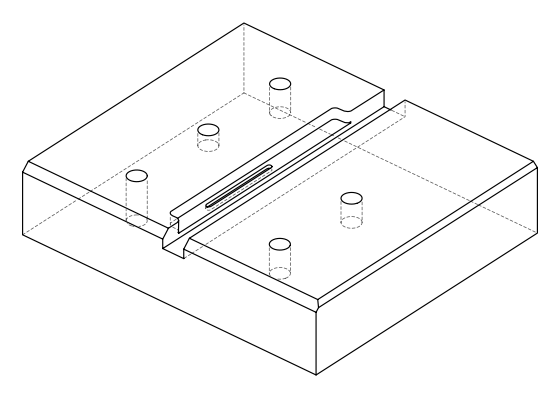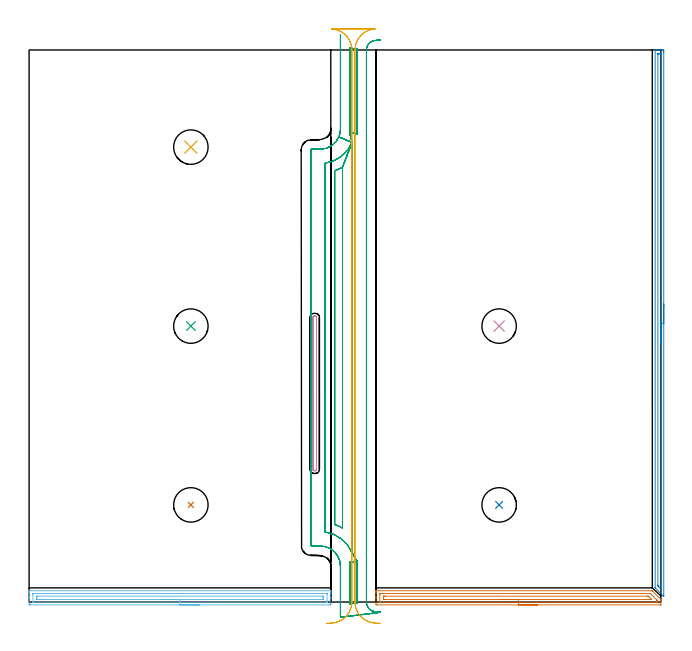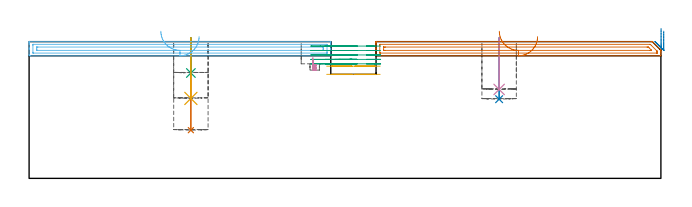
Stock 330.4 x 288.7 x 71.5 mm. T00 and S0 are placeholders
(PLAN: 11 operations, 4 tool changes, 35 min)
(1 INDEXABLE_INSERT_DRILL_BLIND_HOLE_FROM_SOLID | STEP1POCKET | NXT0302_007 | 0.19 min | 11713 mm3)
(2 INDEXABLE_INSERT_DRILL_BLIND_HOLE_FROM_SOLID_1 | STEP1POCKET_1 | NXT0302_007 | 0.13 min | 7596 mm3)
(3 INDEXABLE_INSERT_DRILL_BLIND_HOLE_FROM_SOLID_2 | STEP1POCKET_2 | NXT0302_007 | 0.08 min | 4113 mm3)
(4 INDEXABLE_INSERT_DRILL_BLIND_HOLE_FROM_SOLID_3 | STEP1POCKET_3 | NXT0302_007 | 0.11 min | 6301 mm3)
(5 INDEXABLE_INSERT_DRILL_BLIND_HOLE_FROM_SOLID_4 | STEP1POCKET_4 | NXT0302_007 | 0.13 min | 7494 mm3)
(6 AREA_MILL | FG_CHAMFER_SURFACE | UGT0205_001 | 3.99 min | 4449 mm3)
(7 AREA_MILL_1 | FG_CHAMFER_SURFACE_1 | UGT0205_001 | 3.74 min | 4209 mm3)
(8 AREA_MILL_2 | FG_CHAMFER_SURFACE_2 | UGT0205_001 | 4.71 min | 2866 mm3)
(9 MILL_OPEN_POCKET | POCKET_OPEN | NXT0201_013 | Follow Part, ap 2.5, ae 75% | 17.28 min | 117906 mm3)
(10 MILL_RECTANGULAR_POCKET | POCKET_RECTANGULAR_STRAIGHT | UGT0201_118 | Follow Part, ap 0.75, ae 75% | 1.95 min | 1348 mm3)
(11 MILL_RECTANGULAR_SLOT | SLOT_RECTANGULAR | UGT0201_105 | Follow Part, ap 5.5, ae 75% | 2.72 min | 37493 mm3)
(TOOL NXT0302_007 | Index. Insert Drill 18mm [880-D1800L25-05] | D18 PA176 FL90 Z2)
(TOOL UGT0205_001 | Chamfer Mill 20 x 3 x 45 deg. | D20 FL50 Z2)
(TOOL NXT0201_013 | ENDMILL 10mm | D10 FL30 Z4)
(TOOL UGT0201_118 | Carbide End Mill 3.0 | D3 FL10 Z4)
(TOOL UGT0201_105 | End Mill 22 mm | D22 FL25 Z2)
(OP 1 INDEXABLE_INSERT_DRILL_BLIND_HOLE_FROM_SOLID)
G17 G21 G94 G90
T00 M6
G54
G17 G0 G90 X84.6 Y50.8 S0 M3
G43 Z81.5 H1
G94 G81 G98 Z25.2 F250. R73.5
G80
M5
M2
(OP 2 INDEXABLE_INSERT_DRILL_BLIND_HOLE_FROM_SOLID_1)
G17 G21 G94 G90
T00 M6
G54
G17 G0 G90 X245.8 Y50.8 S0 M3
G43 Z81.5 H1
G94 G81 G98 Z41.4 F250. R73.5
G80
M5
M2
(OP 3 INDEXABLE_INSERT_DRILL_BLIND_HOLE_FROM_SOLID_2)
G17 G21 G94 G90
T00 M6
G54
G17 G0 G90 X84.6 Y144.3 S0 M3
G43 Z81.5 H1
G94 G81 G98 Z55.1 F250. R73.5
G80
M5
M2
(OP 4 INDEXABLE_INSERT_DRILL_BLIND_HOLE_FROM_SOLID_3)
G17 G21 G94 G90
T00 M6
G54
G17 G0 G90 X245.8 Y144.3 S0 M3
G43 Z81.5 H1
G94 G81 G98 Z46.5 F250. R73.5
G80
M5
M2
(OP 5 INDEXABLE_INSERT_DRILL_BLIND_HOLE_FROM_SOLID_4)
G17 G21 G94 G90
T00 M6
G54
G17 G0 G90 X84.6 Y237.9 S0 M3
G43 Z81.5 H1
G94 G81 G98 Z41.8 F250. R73.5
G80
M5
M2
(OP 6 AREA_MILL)
G17 G21 G94 G90
T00 M6
G54
G17 G0 G90 X88.9 Y-1.5 S1061 M3
G43 Z81.5 H0
Z74.1
G94 G1 X88.862 Z73.228 F250.
X88.748 Z72.364
X88.559 Z71.512
X88.297 Z70.68
X87.963 Z69.874
X87.56 Z69.1
X87.091 Z68.364
X86.56 Z67.672
X85.971 Z67.029
X85.328 Z66.44
X84.636 Z65.909
X83.9 Z65.44
X83.126 Z65.037
X82.32 Z64.703
X81.488 Z64.441
X80.636 Z64.252
X79.772 Z64.138
X78.9 Z64.1
X0.72 Y-1.499 Z64.101
X0.572
X0.007 Y-1.491 Z64.105
X0.004 Y-1.487 Z64.11
X0. Y-0.918 Z64.678
Y1.755 Z67.349
Y2.391 Z67.988
Y2.645 Z68.242
Y4.427 Z70.022
Y4.936 Z70.535
Y5.318 Z70.916
Y5.568 Z71.166
X0.008 Y5.863 Z71.455
X0.01 Y5.897 Z71.489
X0.127 Y5.9 Z71.5
X157.673
X157.79 Y5.897 Z71.489
X157.792 Y5.863 Z71.455
X157.8 Y5.567 Z71.166
Y4.937 Z70.535
Y4.427 Z70.022
Y2.391 Z67.988
Y1.755 Z67.349
X157.799 Y-0.918 Z64.678
X157.796 Y-1.487 Z64.11
X157.793 Y-1.491 Z64.105
X157.228 Y-1.5 Z64.1
X78.9
Y-0.086 Z65.514
X2.352 Y-0.085 Z65.515
X2.294 Y-0.084 Z65.516
X2.177 Y-0.079 Z65.521
X2.01 Y-0.071 Z65.529
X2.008 Y-0.027 Z65.573
X2.002 Y0.324 Z65.924
X2. Y3.889 Z69.489
X2.004 Y4.427 Z70.027
X2.007 Y4.47 Z70.07
X2.008 Y4.476 Z70.076
X2.04 Y4.479 Z70.079
X2.118 Y4.483 Z70.083
X2.235 Y4.485 Z70.085
X2.294 Y4.486 Z70.086
X155.447 Y4.485 Z70.085
X155.506 Y4.484 Z70.084
X155.623 Y4.479 Z70.079
X155.79 Y4.471 Z70.071
X155.792 Y4.427 Z70.027
X155.798 Y4.076 Z69.676
X155.8 Y0.511 Z66.111
X155.796 Y-0.027 Z65.573
X155.793 Y-0.07 Z65.53
X155.792 Y-0.076 Z65.524
X155.76 Y-0.079 Z65.521
X155.682 Y-0.083 Z65.517
X155.565 Y-0.085 Z65.515
X155.506 Y-0.086 Z65.514
X78.9
Y1.328 Z66.928
X4.072 Y1.329 Z66.929
X4.035 Y1.33 Z66.93
X4.015 Y1.332 Z66.932
X4.012 Y1.334 Z66.934
X4.009 Y1.357 Z66.957
X4.002 Y1.622 Z67.222
X4. Y1.755 Z67.355
Y1.887 Z67.487
Y2.645 Z68.245
Y2.778 Z68.378
X4.002 Y2.911 Z68.511
X4.006 Y2.999 Z68.599
X4.01 Y3.064 Z68.664
X4.028 Y3.065 Z68.665
X4.133 Y3.068 Z68.668
X4.598 Y3.071 Z68.671
X153.728
X153.765 Y3.07 Z68.67
X153.785 Y3.068 Z68.668
X153.788 Y3.066 Z68.666
X153.791 Y3.043 Z68.643
X153.798 Y2.778 Z68.378
X153.8 Y2.645 Z68.245
Y2.513 Z68.113
Y1.755 Z67.355
Y1.622 Z67.222
X153.798 Y1.489 Z67.089
X153.794 Y1.401 Z67.001
X153.79 Y1.336 Z66.936
X153.772 Y1.334 Z66.934
X153.667 Y1.332 Z66.932
X153.202 Y1.329 Z66.929
X78.9 Y1.328 Z66.928
X78.028 Z66.967
X77.163 Z67.08
X76.312 Z67.269
X75.48 Z67.532
X74.674 Z67.865
X73.9 Z68.268
X73.164 Z68.737
X72.472 Z69.268
X71.829 Z69.857
X71.24 Z70.501
X70.708 Z71.193
X70.24 Z71.928
X69.837 Z72.702
X69.503 Z73.508
X69.241 Z74.34
X69.052 Z75.192
X68.938 Z76.057
X68.9 Z76.928
G0 Z81.5
M5
M2
(OP 7 AREA_MILL_1)
G17 G21 G94 G90
T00 M6
G54
G17 G0 G90 X265.9 Y-1.5 S1061 M3
G43 Z81.5 H0
Z74.1
G94 G1 X265.862 Z73.228 F250.
X265.748 Z72.364
X265.559 Z71.512
X265.297 Z70.68
X264.963 Z69.874
X264.56 Z69.1
X264.092 Z68.364
X263.56 Z67.672
X262.971 Z67.029
X262.328 Z66.44
X261.636 Z65.909
X260.9 Z65.44
X260.126 Z65.037
X259.32 Z64.703
X258.488 Z64.441
X257.636 Z64.252
X256.772 Z64.138
X255.9 Z64.1
X181.98
X181.401 Y-1.497 Z64.099
X181.4 Y1.755 Z67.349
Y2.377 Z67.974
Y2.645 Z68.242
Y4.427 Z70.022
Y4.964 Z70.563
Y5.318 Z70.917
Y5.549 Z71.148
X181.407 Y5.861 Z71.453
X181.41 Y5.897 Z71.488
X181.534 Y5.9 Z71.5
X325.367
X325.895 Y5.896 Z71.489
X326.027 Y5.774 Z71.373
X326.037 Y5.763 Z71.363
X330.261 Y1.539 Z67.138
X330.39 Y1.398 Z66.997
X330.4 Y1.331 Z66.93
Y0.779 Z66.379
Y-0.027 Z65.568
X330.398 Y-1.491 Z64.106
X330.266 Y-1.496 Z64.104
X329.975 Y-1.5 Z64.1
X255.9
Y-0.086 Z65.514
X183.761 Y-0.085 Z65.515
X183.702 Y-0.084 Z65.516
X183.585 Y-0.08 Z65.52
X183.41 Y-0.072 Z65.528
X183.408 Y-0.027 Z65.573
X183.402 Y0.332 Z65.932
X183.4 Y3.897 Z69.497
X183.404 Y4.427 Z70.027
X183.407 Y4.471 Z70.071
X183.408 Y4.477 Z70.077
X183.448 Y4.48 Z70.08
X183.526 Y4.483 Z70.083
X183.643 Y4.485 Z70.085
X183.702 Y4.486 Z70.086
X324.535 Y4.485 Z70.085
X324.653 Y4.482 Z70.082
X324.862 Y4.476 Z70.076
X324.915 Y4.427 Z70.027
X325.367 Y3.982 Z69.582
X328.039 Y1.311 Z66.911
X328.259 Y1.086 Z66.686
X328.367 Y0.972 Z66.572
X328.39 Y0.945 Z66.545
X328.394 Y0.915 Z66.515
X328.397 Y0.864 Z66.464
X328.399 Y0.504 Z66.104
X328.396 Y-0.027 Z65.573
X328.393 Y-0.071 Z65.529
X328.392 Y-0.077 Z65.523
X328.352 Y-0.08 Z65.52
X328.274 Y-0.083 Z65.517
X328.157 Y-0.085 Z65.515
X328.098 Y-0.086 Z65.514
X255.9
Y1.328 Z66.928
X186.433 Y1.329 Z66.929
X185.967 Y1.33 Z66.93
X185.542 Y1.333 Z66.933
X185.41 Y1.335 Z66.935
X185.403 Y1.613 Z67.213
X185.401 Y1.755 Z67.355
X185.4 Y2.787 Z68.387
X185.404 Y2.929 Z68.529
X185.41 Y3.023 Z68.623
X185.418 Y3.065 Z68.665
X185.437 Y3.067 Z68.667
X185.542 Y3.069 Z68.669
X186.007 Y3.071 Z68.671
X186.433 Y3.072 Z68.672
X323.161 Y3.071 Z68.671
X323.586 Y3.068 Z68.668
X323.727 Y3.065 Z68.665
X323.832 Y3.057 Z68.657
X323.915 Y2.977 Z68.577
X324.254 Y2.645 Z68.245
X325.367 Y1.532 Z67.132
X325.501 Y1.389 Z66.989
X325.549 Y1.334 Z66.934
X325.527 Y1.333 Z66.933
X325.367 Y1.331 Z66.931
X324.903 Y1.329 Z66.929
X324.477
X255.9 Y1.328 Z66.928
X255.028 Z66.967
X254.164 Z67.08
X253.312 Z67.269
X252.48 Z67.532
X251.674 Z67.865
X250.9 Z68.268
X250.164 Z68.737
X249.472 Z69.268
X248.829 Z69.857
X248.24 Z70.501
X247.708 Z71.193
X247.24 Z71.928
X246.837 Z72.702
X246.503 Z73.508
X246.241 Z74.34
X246.052 Z75.192
X245.938 Z76.057
X245.9 Z76.928
G0 Z81.5
M5
M2
(OP 8 AREA_MILL_2)
G17 G21 G94 G90
T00 M6
G54
G17 G0 G90 X331.9 Y155.8 S1061 M3
G43 Z81.5 H0
Z77.
G94 G1 Y155.762 Z76.128 F250.
Y155.648 Z75.264
Y155.459 Z74.412
Y155.197 Z73.58
Y154.863 Z72.774
Y154.46 Z72.
Y153.992 Z71.264
Y153.46 Z70.572
Y152.871 Z69.929
Y152.228 Z69.34
Y151.536 Z68.809
Y150.8 Z68.34
Y150.026 Z67.937
Y149.22 Z67.603
Y148.388 Z67.341
Y147.536 Z67.152
Y146.672 Z67.038
Y145.8 Z67.
X331.899 Y3.035 Z67.001
X331.895 Y2.917 Z67.003
X331.859 Y2.948 Z67.039
X331.745 Y3.055 Z67.153
X327.565 Y7.234 Z71.334
X327.411 Y7.392 Z71.482
X327.404 Y7.404 Z71.489
X327.4 Y7.515 Z71.5
Y288.545
X327.402 Y288.692 Z71.488
X327.414 Y288.7 Z71.476
X327.735 Z71.164
X328.151 Z70.748
X328.766 Z70.129
X329.957 Z68.939
X330.534 Z68.36
X331.129 Z67.766
X331.417 Y288.697 Z67.478
X331.891 Y288.691 Z67.005
X331.893 Y288.579 Z67.003
X331.898 Y288.099 Z67.002
X331.9 Y287.611 Z67.
Y145.8
X330.486 Z68.414
Y7.07
X330.484 Y6.9 Z68.416
X330.481 Y6.816 Z68.419
X330.48 Y6.788 Z68.42
X330.461 Y6.8 Z68.439
X330.38 Y6.877 Z68.52
X330.181 Y7.07 Z68.719
X329.65 Y7.6 Z69.25
X329.289 Y7.962 Z69.611
X328.921 Y8.338 Z69.979
X328.821 Y8.442 Z70.079
X328.819 Y8.49 Z70.081
X328.816 Y8.595 Z70.084
X328.814 Y8.806 Z70.086
Y8.854
X328.815 Y286.525 Z70.085
X328.816 Y286.631 Z70.084
X328.819 Y286.682 Z70.081
X328.82 Y286.688 Z70.08
X328.836 Y286.692 Z70.064
X328.886 Y286.695 Z70.014
X329.269 Y286.7 Z69.631
X329.65 Z69.25
X330.153 Y286.698 Z68.747
X330.372 Y286.693 Z68.528
X330.47 Y286.69 Z68.43
X330.484 Y286.365 Z68.416
X330.485 Y286.314 Z68.415
X330.486 Y285.471 Z68.414
Y145.8
Y144.928 Z68.452
Y144.064 Z68.566
Y143.212 Z68.755
Y142.38 Z69.017
Y141.574 Z69.351
Y140.8 Z69.754
Y140.064 Z70.223
Y139.372 Z70.754
Y138.729 Z71.343
Y138.14 Z71.986
Y137.608 Z72.679
Y137.14 Z73.414
Y136.737 Z74.188
Y136.403 Z74.994
Y136.141 Z75.826
Y135.952 Z76.678
Y135.838 Z77.543
Y135.8 Z78.414
G0 Z81.5
M5
M2
(OP 9 MILL_OPEN_POCKET)
G17 G21 G94 G90
T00 M6
G54
G17 G0 G90 X162.8 Y296.7 S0 M3
G43 Z81.5 H0
Z69.18
G94 G1 Y293.7 F250.
Y247.3 F500.
G2 X161.983 Y243.24 R10.5
G1 X168.9 Y240.34
X167.655 Y245.183
G3 X167.8 Y247.3 R15.5
G1 Y290.039
G3 X171.434 Y289.525 R5.
X171.4 Y288.7 R10.
G1 Y244.67
G3 X167.655 Y245.183 R5.
G1 X168.9 Y240.34
X163.9 Y227.439
G2 X159.8 Y225.557 R23.
G1 Y40.543
G2 X163.9 Y38.661 R23.
G1 Y227.439
X168.9 Y240.34
G2 X154.8 Y229.474 R18.
G1 Y36.626
G2 X168.9 Y25.76 R18.
G1 X171.4 Y21.43
Y0.
G3 X171.432 Y-0.794 R10.
X167.8 Y-1.295 R5.
G1 Y18.8
G3 X167.655 Y20.917 R15.5
X171.4 Y21.43 R5.
G1 X168.9 Y25.76
Y240.34
X161.983 Y243.24
G2 X152.3 Y236.8 R10.5
G1 X147.8
G3 X147.3 Y236.3 R0.5
G1 Y29.8
G3 X147.8 Y29.3 R0.5
G1 X152.3
G2 X162.8 Y18.8 R10.5
G1 Y-4.799
Y-7.799 F250.
X180.482 Y-5.758
X178.185 Y-3.829
G2 X176.4 Y0. R5. F500.
G1 Y288.7
G2 X180.853 Y293.67 R5.
G1 X183.835 Y293.998 F250.
G0 X162.8 Y296.7 Z66.86
G1 Y293.7
Y247.3 F500.
G2 X161.983 Y243.24 R10.5
G1 X168.9 Y240.34
X167.655 Y245.183
G3 X167.8 Y247.3 R15.5
G1 Y290.039
G3 X171.434 Y289.525 R5.
X171.4 Y288.7 R10.
G1 Y244.67
G3 X167.655 Y245.183 R5.
G1 X168.9 Y240.34
X163.9 Y227.439
G2 X159.8 Y225.557 R23.
G1 Y40.543
G2 X163.9 Y38.661 R23.
G1 Y227.439
X168.9 Y240.34
G2 X154.8 Y229.474 R18.
G1 Y36.626
G2 X168.9 Y25.76 R18.
G1 X171.4 Y21.43
Y0.
G3 X171.434 Y-0.825 R10.
X167.8 Y-1.339 R5.
G1 Y18.8
G3 X167.655 Y20.917 R15.5
X171.4 Y21.43 R5.
G1 X168.9 Y25.76
Y240.34
X161.983 Y243.24
G2 X152.3 Y236.8 R10.5
G1 X147.8
G3 X147.3 Y236.3 R0.5
G1 Y29.8
G3 X147.8 Y29.3 R0.5
G1 X152.3
G2 X162.8 Y18.8 R10.5
G1 Y-5.
Y-8. F250.
X182.128 Y-5.785
X179.383 Y-4.575
G2 X176.4 Y0. R5. F500.
G1 Y288.7
G2 X180.853 Y293.67 R5.
G1 X183.835 Y293.998 F250.
G0 X162.8 Y296.7 Z64.54
G1 Y293.7
Y247.3 F500.
G2 X161.983 Y243.24 R10.5
G1 X168.9 Y240.34
X167.655 Y245.183
G3 X167.8 Y247.3 R15.5
G1 Y290.039
G3 X171.434 Y289.525 R5.
X171.4 Y288.7 R10.
G1 Y244.67
G3 X167.655 Y245.183 R5.
G1 X168.9 Y240.34
X163.9 Y227.439
G2 X159.8 Y225.557 R23.
G1 Y40.543
G2 X163.9 Y38.661 R23.
G1 Y227.439
X168.9 Y240.34
G2 X154.8 Y229.474 R18.
G1 Y36.626
G2 X168.9 Y25.76 R18.
G1 X171.4 Y21.43
Y0.
G3 X171.434 Y-0.825 R10.
X167.8 Y-1.339 R5.
G1 Y18.8
G3 X167.655 Y20.917 R15.5
X171.4 Y21.43 R5.
G1 X168.9 Y25.76
Y240.34
X161.983 Y243.24
G2 X152.3 Y236.8 R10.5
G1 X147.8
G3 X147.3 Y236.3 R0.5
G1 Y29.8
G3 X147.8 Y29.3 R0.5
G1 X152.3
G2 X162.8 Y18.8 R10.5
G1 Y-5.
Y-8. F250.
X183.631 Y-5.387
X180.663 Y-4.945
G2 X176.4 Y0. R5. F500.
G1 Y288.7
G2 X180.853 Y293.67 R5.
G1 X183.835 Y293.998 F250.
G0 X162.8 Y296.7 Z62.22
G1 Y293.7
Y247.3 F500.
G2 X161.983 Y243.24 R10.5
G1 X168.9 Y240.34
X167.655 Y245.183
G3 X167.8 Y247.3 R15.5
G1 Y290.039
G3 X171.434 Y289.525 R5.
X171.4 Y288.7 R10.
G1 Y244.67
G3 X167.655 Y245.183 R5.
G1 X168.9 Y240.34
X163.9 Y227.439
G2 X159.8 Y225.557 R23.
G1 Y40.543
G2 X163.9 Y38.661 R23.
G1 Y227.439
X168.9 Y240.34
G2 X154.8 Y229.474 R18.
G1 Y36.626
G2 X168.9 Y25.76 R18.
G1 X171.4 Y21.43
Y0.
G3 X171.434 Y-0.825 R10.
X167.8 Y-1.339 R5.
G1 Y18.8
G3 X167.655 Y20.917 R15.5
X171.4 Y21.43 R5.
G1 X168.9 Y25.76
Y240.34
X161.983 Y243.24
G2 X152.3 Y236.8 R10.5
G1 X147.8
G3 X147.3 Y236.3 R0.5
G1 Y29.8
G3 X147.8 Y29.3 R0.5
G1 X152.3
G2 X162.8 Y18.8 R10.5
G1 Y-5.
Y-8. F250.
X183.835 Y-5.298
X180.853 Y-4.97
G2 X176.4 Y0. R5. F500.
G1 Y288.7
G2 X180.853 Y293.67 R5.
G1 X183.835 Y293.998 F250.
G0 X162.8 Y296.7 Z59.9
G1 Y293.7
Y247.3 F500.
G2 X161.983 Y243.24 R10.5
G1 X168.9 Y240.34
X167.655 Y245.183
G3 X167.8 Y247.3 R15.5
G1 Y290.039
G3 X171.434 Y289.525 R5.
X171.4 Y288.7 R10.
G1 Y244.67
G3 X167.655 Y245.183 R5.
G1 X168.9 Y240.34
X163.9 Y227.439
G2 X159.8 Y225.557 R23.
G1 Y40.543
G2 X163.9 Y38.661 R23.
G1 Y227.439
X168.9 Y240.34
G2 X154.8 Y229.474 R18.
G1 Y36.626
G2 X168.9 Y25.76 R18.
G1 X171.4 Y21.43
Y0.
G3 X171.434 Y-0.825 R10.
X167.8 Y-1.339 R5.
G1 Y18.8
G3 X167.655 Y20.917 R15.5
X171.4 Y21.43 R5.
G1 X168.9 Y25.76
Y240.34
X161.983 Y243.24
G2 X152.3 Y236.8 R10.5
G1 X147.8
G3 X147.3 Y236.3 R0.5
G1 Y29.8
G3 X147.8 Y29.3 R0.5
G1 X152.3
G2 X162.8 Y18.8 R10.5
G1 Y-5.
Y-8. F250.
X183.835 Y-5.298
X180.853 Y-4.97
G2 X176.4 Y0. R5. F500.
G1 Y288.7
G2 X180.853 Y293.67 R5.
G1 X183.835 Y293.998 F250.
G0 Z81.5
M5
M2
(OP 10 MILL_RECTANGULAR_POCKET)
G17 G21 G94 G90
T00 M6
G54
G17 G0 G90 X148.4 Y123.077 S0 M3
G43 Z81.5 H0
Z63.325
G94 G1 Y109.1 Z59.58 F250.
Y69.4 F500.
G3 X149.1 Y68.7 R0.7
G1 X149.6
G3 X150.3 Y69.4 R0.7
G1 Y148.8
G3 X149.6 Y149.5 R0.7
G1 X149.1
G3 X148.4 Y148.8 R0.7
G1 Y109.1
Y108.1
G0 Y123.077 Z62.58
G1 Y109.1 Z58.835 F250.
Y69.4 F500.
G3 X149.1 Y68.7 R0.7
G1 X149.6
G3 X150.3 Y69.4 R0.7
G1 Y148.8
G3 X149.6 Y149.5 R0.7
G1 X149.1
G3 X148.4 Y148.8 R0.7
G1 Y109.1
Y108.1
G0 Y123.077 Z61.835
G1 Y109.1 Z58.09 F250.
Y69.4 F500.
G3 X149.1 Y68.7 R0.7
G1 X149.6
G3 X150.3 Y69.4 R0.7
G1 Y148.8
G3 X149.6 Y149.5 R0.7
G1 X149.1
G3 X148.4 Y148.8 R0.7
G1 Y109.1
Y108.1
G0 Y123.077 Z61.09
G1 Y109.1 Z57.345 F250.
Y69.4 F500.
G3 X149.1 Y68.7 R0.7
G1 X149.6
G3 X150.3 Y69.4 R0.7
G1 Y148.8
G3 X149.6 Y149.5 R0.7
G1 X149.1
G3 X148.4 Y148.8 R0.7
G1 Y109.1
Y108.1
G0 Y123.077 Z60.345
G1 Y109.1 Z56.6 F250.
Y69.4 F500.
G3 X149.1 Y68.7 R0.7
G1 X149.6
G3 X150.3 Y69.4 R0.7
G1 Y148.8
G3 X149.6 Y149.5 R0.7
G1 X149.1
G3 X148.4 Y148.8 R0.7
G1 Y109.1
Y108.1
G0 Z81.5
M5
M2
(OP 11 MILL_RECTANGULAR_SLOT)
G17 G21 G94 G90
T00 M6
G54
G17 G0 G90 X183.58 Y-11.191 S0 M3
G43 Z81.5 H0
Z58.675
G94 G1 X180.588 Y-10.97 F250.
G2 X170.4 Y0. R11. F500.
G1 Y288.7
G2 X180.931 Y299.69 R11.
G1 X158.269
G2 X168.8 Y288.7 R11.
G1 Y0.
G2 X158.612 Y-10.97 R11.
G1 X155.62 Y-11.191 F250.
G0 X183.58 Z54.4
G1 X180.588 Y-10.97
G2 X170.4 Y0. R11. F500.
G1 Y288.7
G2 X180.931 Y299.69 R11.
G1 X158.269
G2 X168.8 Y288.7 R11.
G1 Y0.
G2 X158.612 Y-10.97 R11.
G1 X155.62 Y-11.191 F250.
G0 Z81.5
M5
M2
